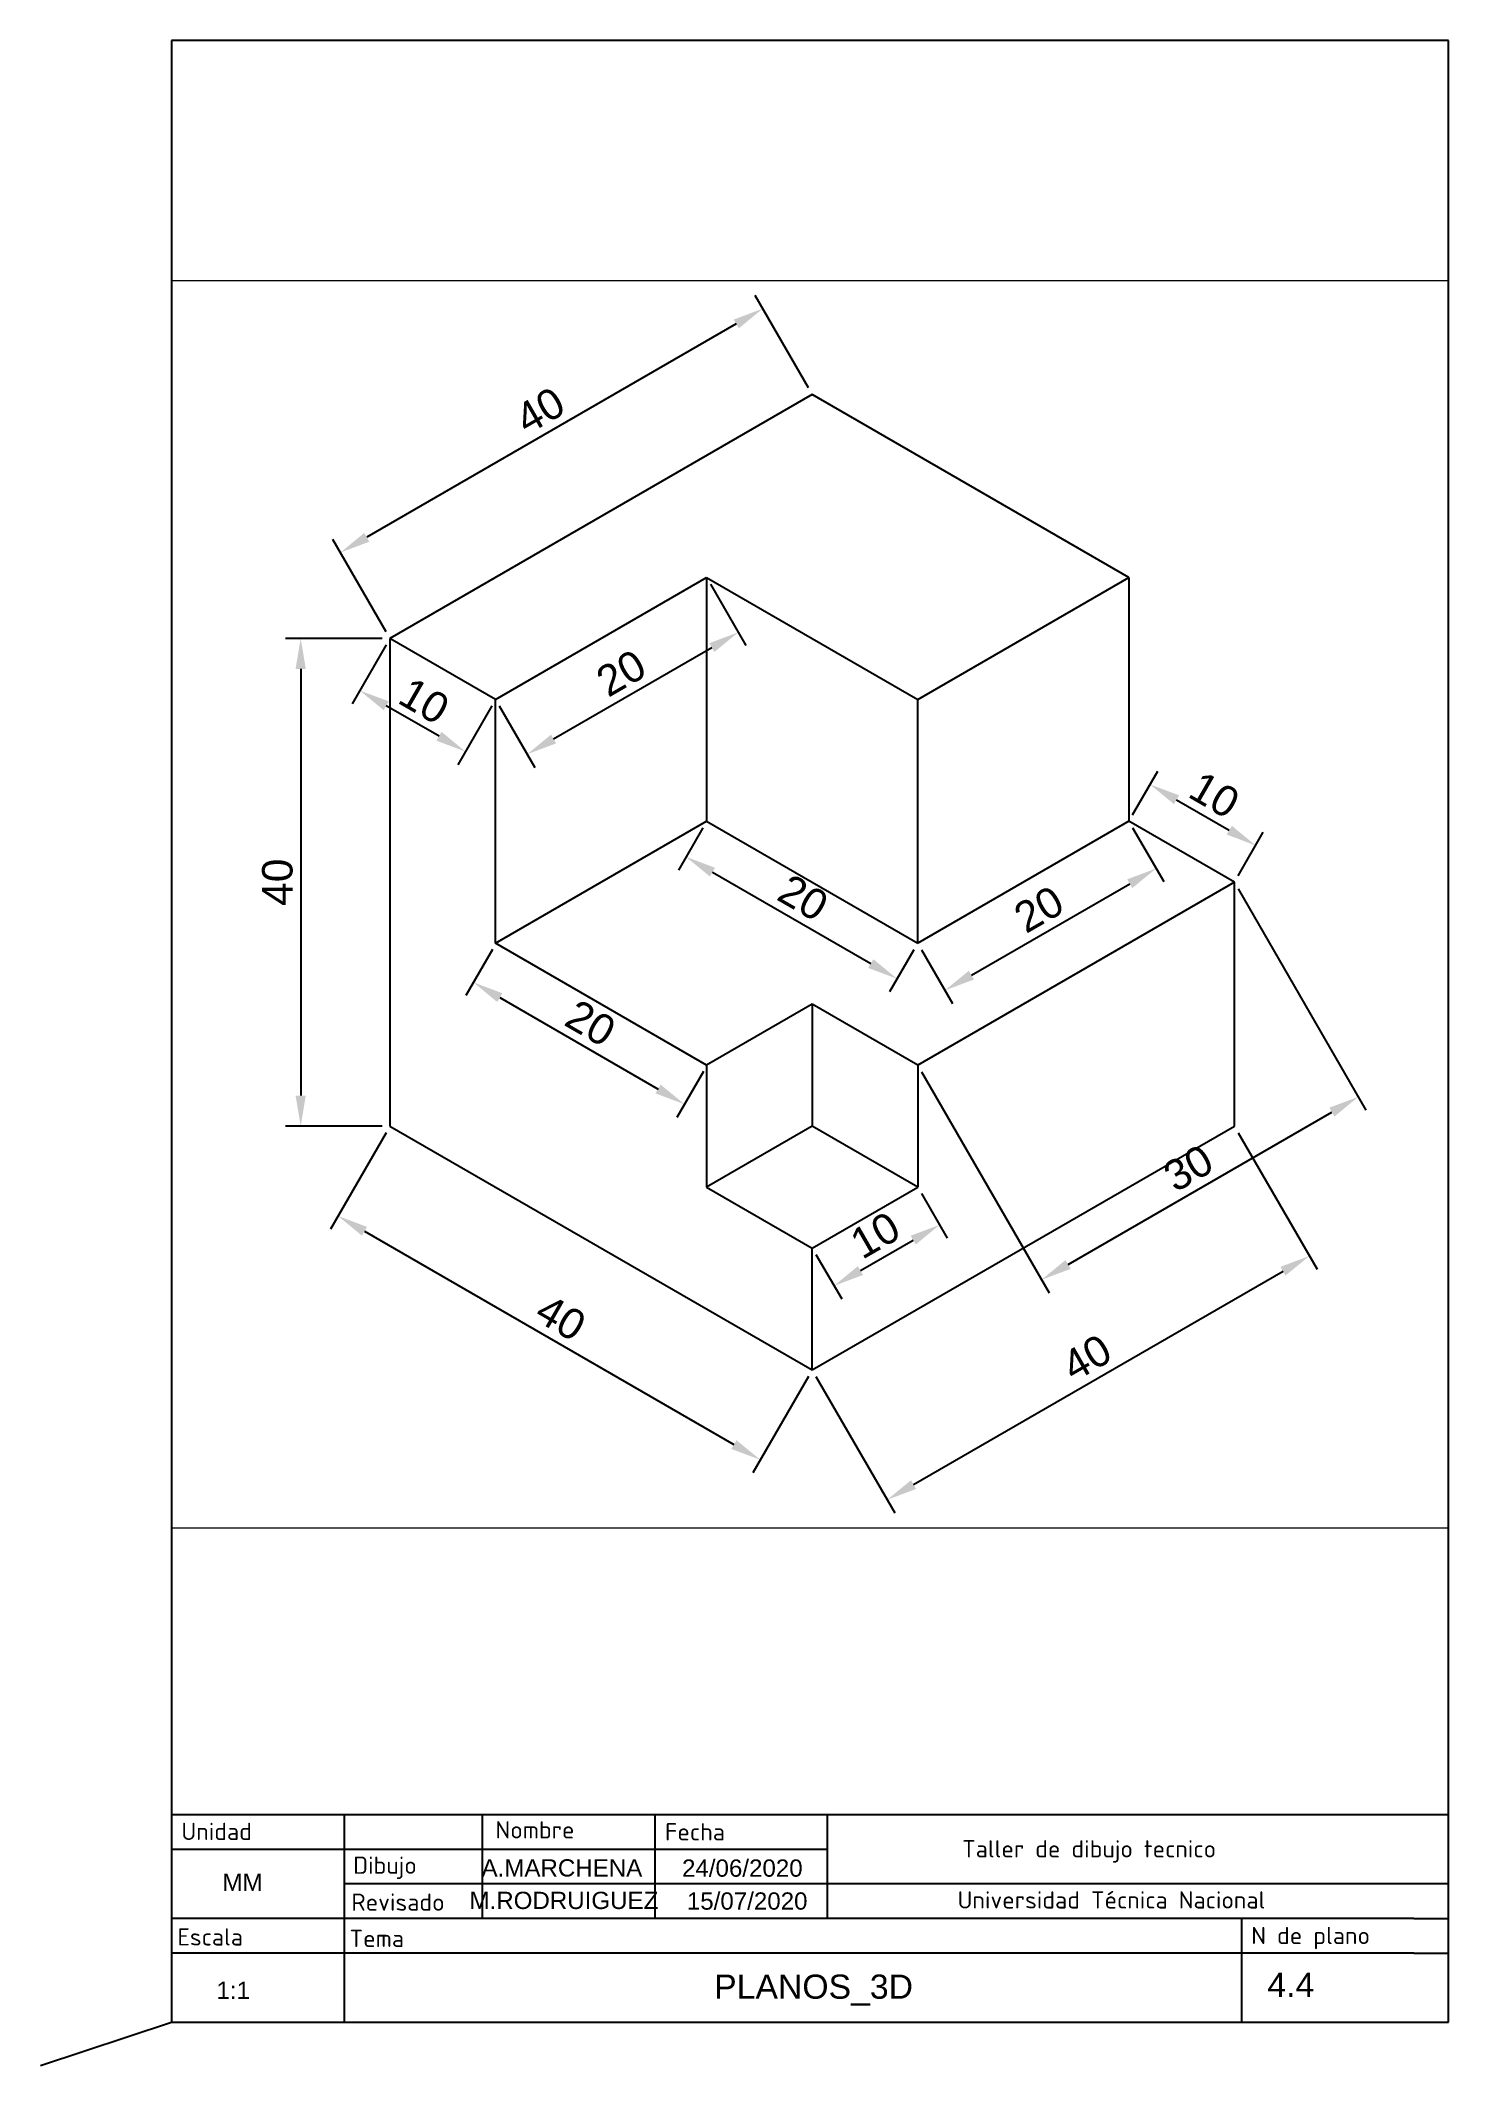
# Paper-space layout 'Presentación1' of a CAD drawing. Header units: millimetres. Extents: x -1 to 203, y -1 to 293.
# The model-space entities are those that its viewports show. They can reach past a viewport. Long polylines and large blocks are cut down to what shows.
import ezdxf
from ezdxf.enums import TextEntityAlignment as Align

# ---------------------------------------------------------------- set-up
doc = ezdxf.new("R2010")
doc.units = ezdxf.units.MM
for name, color, linetype in [('CajetinAtributos', 14, 'Continuous'), ('CajetinLine', 150, 'Continuous'), ('CajetinTexto', 18, 'Continuous'), ('Cotas', 5, 'Continuous')]:
    doc.layers.add(name, color=color, linetype=linetype)
doc.styles.get("Standard").update_dxf_attribs({"font": 'arial.ttf'})
doc.dimstyles.new('ISO-25', dxfattribs={"dimtxt": 2.5, "dimasz": 2.5, "dimexe": 1.25, "dimexo": 0.625, "dimtad": 1, "dimtxsty": 'Standard', "dimcen": 2.5, "dimadec": 0, "dimazin": 0, "dimtfac": 1, "dimtmove": 0, "dimatfit": 3, "dimfxl": 1, "dimarcsym": 0})

# ---------------------------------------------------------------- blocks, each defined once
blk = doc.blocks.new('*D3')
at = {"layer": 'Cotas', "color": 0, "lineweight": -2, "transparency": 16777216}
for p, q in [((1723.16, 2333.74), (1733.64, 2315.6)), ((1697.18, 2318.74), (1707.66, 2300.6)), ((1709.2, 2302.93), (1730.85, 2315.43))]:
    blk.add_line(p, q, dxfattribs=at)
at = {"layer": 'Cotas', "color": 0, "transparency": 16777216}
for points in [[(1730.64, 2315.79), (1731.06, 2315.07), (1733.01, 2316.68)], [(1708.99, 2303.29), (1709.41, 2302.57), (1707.03, 2301.68)]]:
    blk.add_solid(points, dxfattribs=at)
at = {"layer": 'Defpoints', "color": 0, "transparency": 16777216}
for p in [(1722.85, 2334.28), (1696.87, 2319.28), (1733.01, 2316.68)]:
    blk.add_point(p, dxfattribs=at)
at = {"layer": 'Cotas', "color": 0, "transparency": 16777216, "insert": (1719.07, 2310.83), "char_height": 2.5, "attachment_point": 5, "rotation": 30}
blk.add_mtext('30', dxfattribs=at)
blk = doc.blocks.new('*D4')
at = {"layer": 'Cotas', "color": 0, "lineweight": -2, "transparency": 16777216}
for p, q in [((1714.5, 2339.82), (1716.56, 2343.38)), ((1718.1, 2341.05), (1722.43, 2338.55)), ((1723.16, 2334.82), (1725.22, 2338.38))]:
    blk.add_line(p, q, dxfattribs=at)
at = {"layer": 'Cotas', "color": 0, "transparency": 16777216}
for points in [[(1718.31, 2341.41), (1717.89, 2340.69), (1715.93, 2342.3)], [(1722.64, 2338.91), (1722.22, 2338.19), (1724.59, 2337.3)]]:
    blk.add_solid(points, dxfattribs=at)
at = {"layer": 'Defpoints', "color": 0, "transparency": 16777216}
for p in [(1714.19, 2339.28), (1724.59, 2337.3), (1722.85, 2334.28)]:
    blk.add_point(p, dxfattribs=at)
at = {"layer": 'Cotas', "color": 0, "transparency": 16777216, "insert": (1721.21, 2341.44), "char_height": 2.5, "attachment_point": 5, "rotation": 330}
blk.add_mtext('10', dxfattribs=at)
blk = doc.blocks.new('*D5')
at = {"layer": 'Cotas', "color": 0, "lineweight": -2, "transparency": 16777216}
for p, q in [((1723.16, 2313.74), (1729.63, 2302.55)), ((1696.53, 2284.88), (1726.84, 2302.38)), ((1688.52, 2293.74), (1694.99, 2282.55))]:
    blk.add_line(p, q, dxfattribs=at)
at = {"layer": 'Cotas', "color": 0, "transparency": 16777216}
for points in [[(1726.63, 2302.74), (1727.04, 2302.02), (1729, 2303.63)], [(1696.32, 2285.24), (1696.73, 2284.52), (1694.36, 2283.63)]]:
    blk.add_solid(points, dxfattribs=at)
at = {"layer": 'Defpoints', "color": 0, "transparency": 16777216}
for p in [(1722.85, 2314.28), (1729, 2303.63), (1688.21, 2294.28)]:
    blk.add_point(p, dxfattribs=at)
at = {"layer": 'Cotas', "color": 0, "transparency": 16777216, "insert": (1710.73, 2295.28), "char_height": 2.5, "attachment_point": 5, "rotation": 30}
blk.add_mtext('40', dxfattribs=at)
blk = doc.blocks.new('*D6')
at = {"layer": 'Cotas', "color": 0, "lineweight": -2, "transparency": 16777216}
for p, q in [((1653.26, 2313.74), (1648.69, 2305.83)), ((1651.48, 2305.66), (1681.79, 2288.16)), ((1687.9, 2293.74), (1683.33, 2285.83))]:
    blk.add_line(p, q, dxfattribs=at)
at = {"layer": 'Cotas', "color": 0, "transparency": 16777216}
for points in [[(1651.69, 2306.02), (1651.27, 2305.3), (1649.31, 2306.91)], [(1682, 2288.52), (1681.58, 2287.8), (1683.96, 2286.91)]]:
    blk.add_solid(points, dxfattribs=at)
at = {"layer": 'Defpoints', "color": 0, "transparency": 16777216}
for p in [(1653.57, 2314.28), (1688.21, 2294.28), (1683.96, 2286.91)]:
    blk.add_point(p, dxfattribs=at)
at = {"layer": 'Cotas', "color": 0, "transparency": 16777216, "insert": (1667.59, 2298.56), "char_height": 2.5, "attachment_point": 5, "rotation": 330}
blk.add_mtext('40', dxfattribs=at)
blk = doc.blocks.new('*D7')
at = {"layer": 'Cotas', "color": 0, "lineweight": -2, "transparency": 16777216}
for p, q in [((1652.94, 2354.28), (1645, 2354.28)), ((1646.25, 2351.78), (1646.25, 2316.78)), ((1652.94, 2314.28), (1645, 2314.28))]:
    blk.add_line(p, q, dxfattribs=at)
at = {"layer": 'Cotas', "color": 0, "transparency": 16777216}
for points in [[(1645.83, 2351.78), (1646.67, 2351.78), (1646.25, 2354.28)], [(1645.83, 2316.78), (1646.67, 2316.78), (1646.25, 2314.28)]]:
    blk.add_solid(points, dxfattribs=at)
at = {"layer": 'Defpoints', "color": 0, "transparency": 16777216}
for p in [(1653.57, 2354.28), (1646.25, 2314.28), (1653.57, 2314.28)]:
    blk.add_point(p, dxfattribs=at)
at = {"layer": 'Cotas', "color": 0, "transparency": 16777216, "insert": (1644.35, 2334.28), "char_height": 2.5, "attachment_point": 5, "rotation": 90}
blk.add_mtext('40', dxfattribs=at)
blk = doc.blocks.new('*D8')
at = {"layer": 'Cotas', "color": 0, "lineweight": -2, "transparency": 16777216}
for p, q in [((1653.26, 2353.74), (1650.48, 2348.92)), ((1657.6, 2346.25), (1653.27, 2348.75)), ((1661.92, 2348.74), (1659.14, 2343.92))]:
    blk.add_line(p, q, dxfattribs=at)
at = {"layer": 'Cotas', "color": 0, "transparency": 16777216}
for points in [[(1653.47, 2349.12), (1653.06, 2348.39), (1651.1, 2350)], [(1657.8, 2346.62), (1657.39, 2345.89), (1659.76, 2345)]]:
    blk.add_solid(points, dxfattribs=at)
at = {"layer": 'Defpoints', "color": 0, "transparency": 16777216}
for p in [(1653.57, 2354.28), (1651.1, 2350), (1662.23, 2349.28)]:
    blk.add_point(p, dxfattribs=at)
at = {"layer": 'Cotas', "color": 0, "transparency": 16777216, "insert": (1656.38, 2349.15), "char_height": 2.5, "attachment_point": 5, "rotation": 330}
blk.add_mtext('10', dxfattribs=at)
blk = doc.blocks.new('*D9')
at = {"layer": 'Cotas', "color": 0, "lineweight": -2, "transparency": 16777216}
for p, q in [((1661.98, 2328.77), (1659.79, 2324.99)), ((1662.58, 2324.82), (1675.57, 2317.32)), ((1679.3, 2318.77), (1677.11, 2314.99))]:
    blk.add_line(p, q, dxfattribs=at)
at = {"layer": 'Cotas', "color": 0, "transparency": 16777216}
for points in [[(1662.79, 2325.18), (1662.37, 2324.46), (1660.42, 2326.07)], [(1675.78, 2317.68), (1675.36, 2316.96), (1677.74, 2316.07)]]:
    blk.add_solid(points, dxfattribs=at)
at = {"layer": 'Defpoints', "color": 0, "transparency": 16777216}
for p in [(1662.29, 2329.32), (1679.61, 2319.32), (1677.74, 2316.07)]:
    blk.add_point(p, dxfattribs=at)
at = {"layer": 'Cotas', "color": 0, "transparency": 16777216, "insert": (1670.03, 2322.72), "char_height": 2.5, "attachment_point": 5, "rotation": 330}
blk.add_mtext('20', dxfattribs=at)
blk = doc.blocks.new('*D10')
at = {"layer": 'Cotas', "color": 0, "lineweight": -2, "transparency": 16777216}
for p, q in [((1714.5, 2338.74), (1717.05, 2334.33)), ((1701.27, 2326.66), (1714.26, 2334.16)), ((1697.18, 2328.74), (1699.73, 2324.33))]:
    blk.add_line(p, q, dxfattribs=at)
at = {"layer": 'Cotas', "color": 0, "transparency": 16777216}
for points in [[(1714.05, 2334.52), (1714.47, 2333.8), (1716.43, 2335.41)], [(1701.06, 2327.02), (1701.48, 2326.3), (1699.1, 2325.41)]]:
    blk.add_solid(points, dxfattribs=at)
at = {"layer": 'Defpoints', "color": 0, "transparency": 16777216}
for p in [(1714.19, 2339.28), (1716.43, 2335.41), (1696.87, 2329.28)]:
    blk.add_point(p, dxfattribs=at)
at = {"layer": 'Cotas', "color": 0, "transparency": 16777216, "insert": (1706.81, 2332.06), "char_height": 2.5, "attachment_point": 5, "rotation": 30}
blk.add_mtext('20', dxfattribs=at)
blk = doc.blocks.new('*D11')
at = {"layer": 'Cotas', "color": 0, "lineweight": -2, "transparency": 16777216}
for p, q in [((1679.24, 2338.74), (1677.24, 2335.28)), ((1680.03, 2335.11), (1693.02, 2327.61)), ((1696.56, 2328.74), (1694.56, 2325.28))]:
    blk.add_line(p, q, dxfattribs=at)
at = {"layer": 'Cotas', "color": 0, "transparency": 16777216}
for points in [[(1680.24, 2335.47), (1679.82, 2334.75), (1677.86, 2336.36)], [(1693.23, 2327.97), (1692.81, 2327.25), (1695.18, 2326.36)]]:
    blk.add_solid(points, dxfattribs=at)
at = {"layer": 'Defpoints', "color": 0, "transparency": 16777216}
for p in [(1679.55, 2339.28), (1696.87, 2329.28), (1695.18, 2326.36)]:
    blk.add_point(p, dxfattribs=at)
at = {"layer": 'Cotas', "color": 0, "transparency": 16777216, "insert": (1687.47, 2333.01), "char_height": 2.5, "attachment_point": 5, "rotation": 330}
blk.add_mtext('20', dxfattribs=at)
blk = doc.blocks.new('*D12')
at = {"layer": 'Cotas', "color": 0, "lineweight": -2, "transparency": 16777216}
for p, q in [((1697.18, 2308.74), (1699.29, 2305.1)), ((1688.52, 2303.74), (1690.63, 2300.1)), ((1692.17, 2302.43), (1696.5, 2304.93))]:
    blk.add_line(p, q, dxfattribs=at)
at = {"layer": 'Cotas', "color": 0, "transparency": 16777216}
for points in [[(1696.29, 2305.29), (1696.71, 2304.57), (1698.66, 2306.18)], [(1691.96, 2302.79), (1692.38, 2302.07), (1690, 2301.18)]]:
    blk.add_solid(points, dxfattribs=at)
at = {"layer": 'Defpoints', "color": 0, "transparency": 16777216}
for p in [(1696.87, 2309.28), (1698.66, 2306.18), (1688.21, 2304.28)]:
    blk.add_point(p, dxfattribs=at)
at = {"layer": 'Cotas', "color": 0, "transparency": 16777216, "insert": (1693.38, 2305.33), "char_height": 2.5, "attachment_point": 5, "rotation": 30}
blk.add_mtext('10', dxfattribs=at)
blk = doc.blocks.new('*D13')
at = {"layer": 'Cotas', "color": 0, "lineweight": -2, "transparency": 16777216}
for p, q in [((1679.86, 2358.74), (1682.77, 2353.7)), ((1666.99, 2346.03), (1679.98, 2353.53)), ((1662.54, 2348.74), (1665.45, 2343.7))]:
    blk.add_line(p, q, dxfattribs=at)
at = {"layer": 'Cotas', "color": 0, "transparency": 16777216}
for points in [[(1679.78, 2353.89), (1680.19, 2353.17), (1682.15, 2354.78)], [(1666.79, 2346.39), (1667.2, 2345.67), (1664.83, 2344.78)]]:
    blk.add_solid(points, dxfattribs=at)
at = {"layer": 'Defpoints', "color": 0, "transparency": 16777216}
for p in [(1679.55, 2359.28), (1682.15, 2354.78), (1662.23, 2349.28)]:
    blk.add_point(p, dxfattribs=at)
at = {"layer": 'Cotas', "color": 0, "transparency": 16777216, "insert": (1672.54, 2351.43), "char_height": 2.5, "attachment_point": 5, "rotation": 30}
blk.add_mtext('20', dxfattribs=at)
blk = doc.blocks.new('*D14')
at = {"layer": 'Cotas', "color": 0, "lineweight": -2, "transparency": 16777216}
for p, q in [((1687.9, 2374.82), (1683.52, 2382.4)), ((1681.98, 2380.07), (1651.67, 2362.57)), ((1653.26, 2354.82), (1648.88, 2362.4))]:
    blk.add_line(p, q, dxfattribs=at)
at = {"layer": 'Cotas', "color": 0, "transparency": 16777216}
for points in [[(1681.77, 2380.43), (1682.19, 2379.71), (1684.15, 2381.32)], [(1651.46, 2362.93), (1651.88, 2362.21), (1649.51, 2361.32)]]:
    blk.add_solid(points, dxfattribs=at)
at = {"layer": 'Defpoints', "color": 0, "transparency": 16777216}
for p in [(1688.21, 2374.28), (1649.51, 2361.32), (1653.57, 2354.28)]:
    blk.add_point(p, dxfattribs=at)
at = {"layer": 'Cotas', "color": 0, "transparency": 16777216, "insert": (1665.88, 2372.97), "char_height": 2.5, "attachment_point": 5, "rotation": 30}
blk.add_mtext('40', dxfattribs=at)

msp = doc.modelspace()

# ---------------------------------------------------------------- linework, layer by layer
for p, q in [((1688.211, 2374.281), (1653.57, 2354.281)), ((1714.192, 2359.281), (1688.211, 2374.281)), ((1662.23, 2349.281), (1679.551, 2359.281)), ((1679.551, 2359.281), (1696.871, 2349.281)), ((1679.551, 2359.281), (1679.551, 2339.281)), ((1696.871, 2349.281), (1714.192, 2359.281)), ((1714.192, 2359.281), (1714.192, 2339.281)), ((1653.57, 2354.281), (1653.57, 2314.281)), ((1662.23, 2349.281), (1653.57, 2354.281)), ((1662.23, 2329.281), (1662.23, 2349.281)), ((1696.871, 2329.281), (1696.871, 2349.281)), ((1662.23, 2329.281), (1679.551, 2339.281)), ((1679.551, 2339.281), (1696.871, 2329.281)), ((1714.192, 2339.281), (1696.871, 2329.281)), ((1722.852, 2334.281), (1714.192, 2339.281)), ((1722.852, 2334.281), (1696.871, 2319.281)), ((1722.852, 2314.281), (1722.852, 2334.281)), ((1679.551, 2319.281), (1662.23, 2329.281)), ((1688.211, 2324.281), (1679.551, 2319.281)), ((1696.871, 2319.281), (1688.211, 2324.281)), ((1688.211, 2324.281), (1688.211, 2314.281)), ((1679.551, 2319.281), (1679.551, 2309.281)), ((1696.871, 2319.281), (1696.871, 2309.281)), ((1653.57, 2314.281), (1688.211, 2294.281)), ((1688.211, 2314.281), (1679.551, 2309.281)), ((1688.211, 2294.281), (1722.852, 2314.281)), ((1696.871, 2309.281), (1688.211, 2314.281)), ((1679.551, 2309.281), (1688.211, 2304.281)), ((1688.211, 2304.281), (1696.871, 2309.281)), ((1688.211, 2294.281), (1688.211, 2304.281))]:
    msp.add_line(p, q)

# ---------------------------------------------------------------- dimensions: what is measured, and where the dimension line sits
at = {"layer": 'Cotas'}
for p1, p2, distance, picture, middle in [((1688.211, 2374.281), (1653.57, 2354.281), -8.129, '*D14', (1665.875, 2372.968)), ((1662.23, 2349.281), (1679.551, 2359.281), -5.197, '*D13', (1672.538, 2351.428)), ((1653.57, 2354.281), (1653.57, 2314.281), -7.319, '*D7', (1644.35, 2334.281)), ((1662.23, 2349.281), (1653.57, 2354.281), 4.939, '*D8', (1656.381, 2349.151)), ((1714.192, 2339.281), (1722.852, 2334.281), 3.482, '*D4', (1721.214, 2341.444)), ((1679.551, 2339.281), (1696.871, 2329.281), -3.375, '*D11', (1687.474, 2333.005)), ((1696.871, 2329.281), (1714.192, 2339.281), -4.468, '*D10', (1706.814, 2332.059)), ((1696.871, 2319.281), (1722.852, 2334.281), -20.326, '*D3', (1719.073, 2310.826)), ((1662.289, 2329.316), (1679.61, 2319.316), -3.747, '*D9', (1670.027, 2322.718)), ((1653.57, 2314.281), (1688.211, 2294.281), -8.512, '*D6', (1667.585, 2298.557)), ((1688.211, 2294.281), (1722.852, 2314.281), -12.298, '*D5', (1710.73, 2295.277)), ((1688.211, 2304.281), (1696.871, 2309.281), -3.583, '*D12', (1693.382, 2305.325))]:
    dim = msp.add_aligned_dim(p1=p1, p2=p2, distance=distance, dimstyle='ISO-25', dxfattribs=at)
    dim.commit()
    dim.dimension.update_dxf_attribs({"geometry": picture, "text_midpoint": middle})

psp = doc.layouts.new('Presentación1')

# ---------------------------------------------------------------- linework, layer by layer
at = {"color": 150}
for p, q in [((48.2, 35.53), (18.2, 35.53)), ((18.2, 35.53), (18.2, 5.53)), ((43.2, 35.53), (43.2, 5.53)), ((198.2, 35.53), (48.2, 35.53)), ((63.2, 35.53), (63.2, 20.53)), ((88.2, 35.53), (88.2, 20.53)), ((113.2, 35.53), (113.2, 20.53)), ((48.2, 30.53), (18.2, 30.53)), ((113.2, 30.53), (48.2, 30.53)), ((48.2, 25.53), (43.2, 25.53)), ((198.2, 25.53), (48.2, 25.53)), ((48.2, 20.53), (18.2, 20.53)), ((198.2, 20.53), (48.2, 20.53)), ((48.2, 15.53), (18.2, 15.53)), ((198.2, 15.53), (48.2, 15.53))]:
    psp.add_line(p, q, dxfattribs=at)
at = {"layer": 'CajetinLine'}
for p, q in [((203.2, 35.53), (198.2, 35.53)), ((203.2, 25.53), (203.2, 35.53)), ((203.2, 25.53), (198.2, 25.53)), ((203.2, 5.53), (203.2, 25.53)), ((173.24, 5.53), (173.24, 20.53)), ((198.2, 20.53), (203.2, 20.53)), ((198.2, 15.53), (203.2, 15.53)), ((18.2, 5.53), (203.2, 5.53))]:
    psp.add_line(p, q, dxfattribs=at)
at = {"layer": 'Cotas'}
for p, q in [((203.2, 292.53), (18.2, 292.53)), ((18.2, 292.53), (18.2, 5.53)), ((203.2, 5.53), (203.2, 292.53)), ((-0.78, -0.76), (18.2, 5.53)), ((18.2, 5.53), (203.2, 5.53))]:
    psp.add_line(p, q, dxfattribs=at)

# ---------------------------------------------------------------- texts
at = {"layer": 'CajetinAtributos'}
for tag, p, s, height in [('MM', (25.58, 24.53), 'mm', 2.5), ('24/06/2020', (92.16, 26.58), '', 2.5), ('15/07/2020', (92.86, 21.81), '', 2.5), ('PLANOS_3D', (96.82, 8.91), 'Planos 2D', 3.5), ('4.4', (176.96, 9.17), '', 3.5), ('1:1', (24.72, 8.88), '1:1', 2.5)]:
    psp.add_attdef(tag, p, s, height=height, dxfattribs=at)
for tag, text, p in [('A.MARCHENA', 'A.Marchena.M', (74.76, 27.86)), ('M.RODRUIGUEZ', 'M.Rodruiguez.C', (75.05, 23.15))]:
    psp.add_attdef(tag, text=text, height=2.5, dxfattribs=at).set_placement(p, align=Align.MIDDLE_CENTER)
at = {"layer": 'CajetinTexto', "char_height": 2.5}
for s, width, heights, insert, attachment_point in [('{\\fISOCPEUR|b0|i0|c0|p34;Unidad}', 25, [0], (19.63, 33.14), 4), ('{\\fISOCPEUR|b0|i0|c0|p34;Nombre}', 25, [0], (65.13, 33.37), 4), ('{\\fISOCPEUR|b0|i0|c0|p34;Fecha}', 25, [0], (89.69, 33.08), 4), ('{\\fISOCPEUR|b0|i0|c0|p34;Dibujo}', 25, [0], (44.52, 27.87), 4), ('{\\fISOCPEUR|b0|i0|c0|p34;Taller de dibujo tecnico}', 69.5267, [5.81], (151.13, 30.24), 5), ('{\\fISOCPEUR|b0|i0|c0|p34;Revisado}', 25, [0], (44.26, 22.9), 4), ('{\\fISOCPEUR|b0|i0|c0|p34;Universidad Técnica Nacional}', 69.5267, [5.81], (154.37, 23.22), 5), ('{\\fISOCPEUR|b0|i0|c0|p34;Escala}', 25, [0], (19.07, 17.86), 4), ('{\\fISOCPEUR|b0|i0|c0|p34;Tema}', 25, [0], (43.99, 17.65), 4), ('{\\fISOCPEUR|b0|i0|c0|p34;N de plano}', 28.8537, [0], (174.62, 17.69), 4)]:
    psp.add_mtext_dynamic_manual_height_columns(s, width=width, gutter_width=12.5, heights=heights, dxfattribs=dict(at, insert=insert, attachment_point=attachment_point))

# ---------------------------------------------------------------- viewports
at = {"layer": 'Cotas'}
psp.add_viewport(center=(110.7, 167.43), size=(185, 180.6062), view_center_point=(1688.031, 2332.476), view_height=102.27124, dxfattribs=at)

doc.saveas('drawing.dxf')
